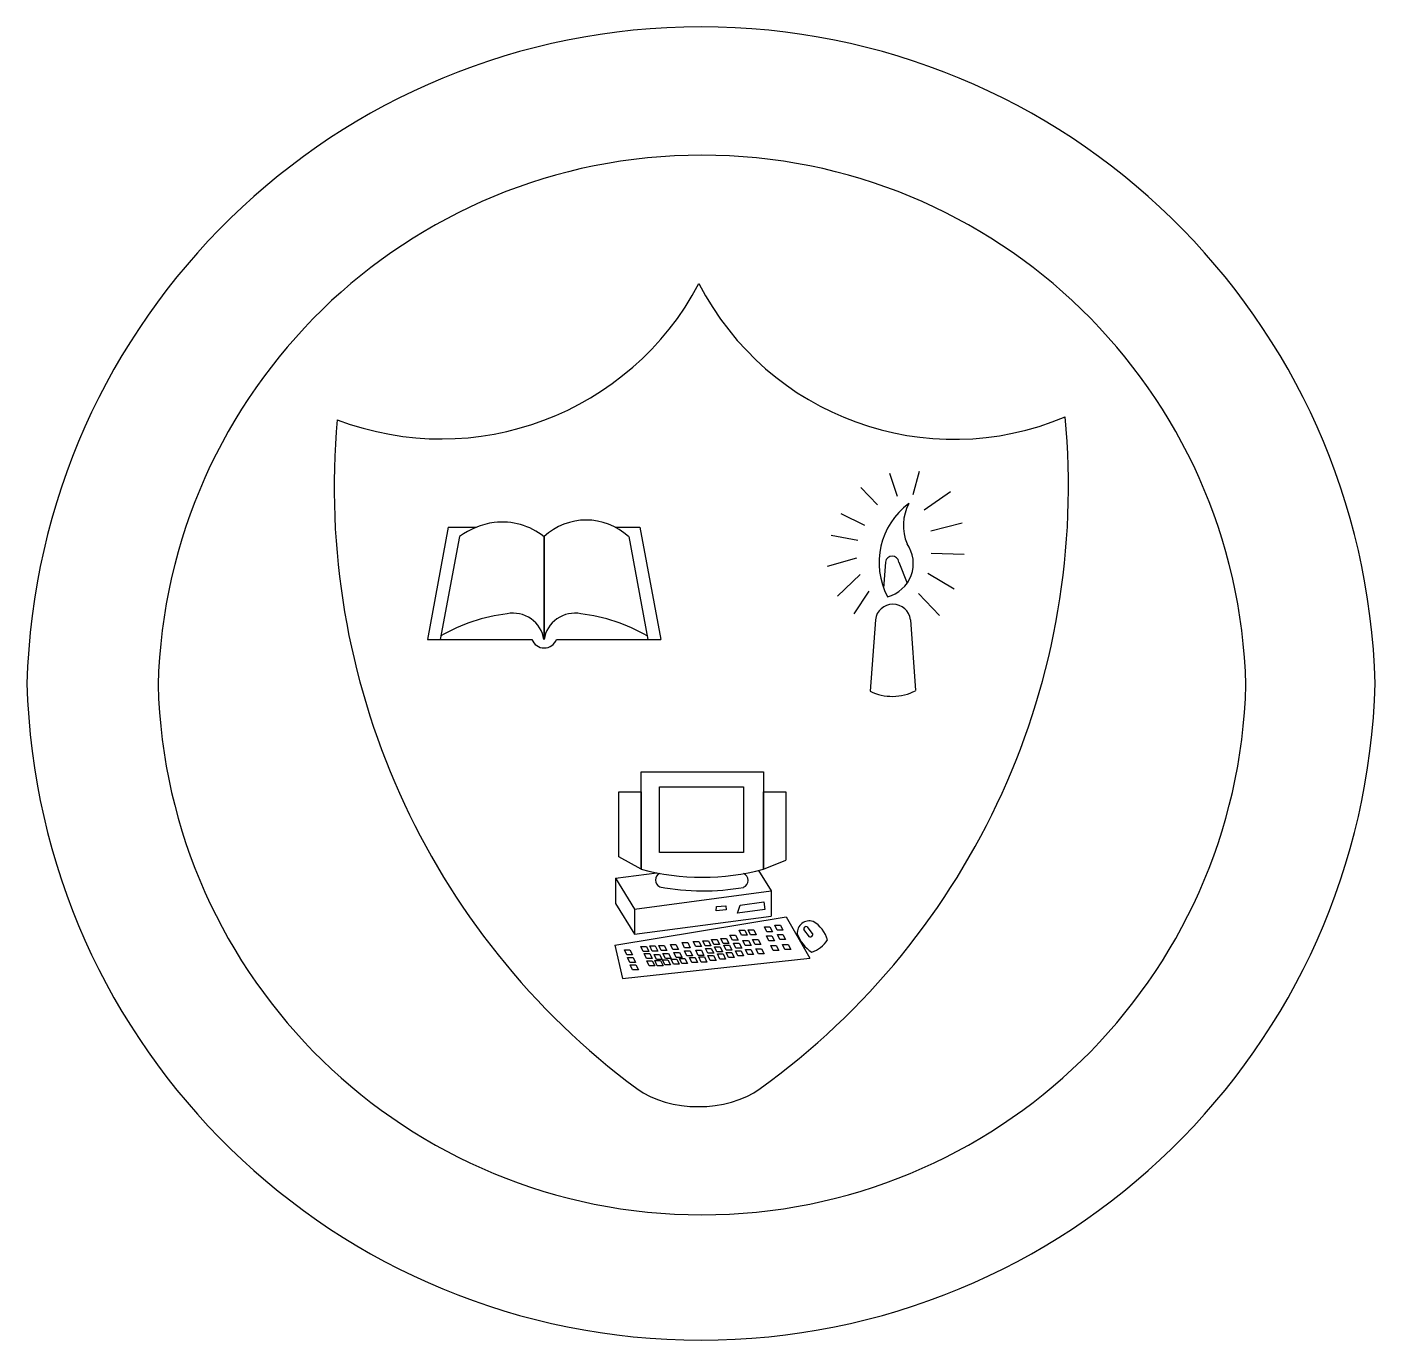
# Model space of a CAD drawing. Header units: inches. Extents: x 33.7 to 46.2, y 11.5 to 23.6.
import ezdxf

# ---------------------------------------------------------------- set-up
doc = ezdxf.new("R2010")
doc.units = ezdxf.units.IN
doc.header["$MEASUREMENT"] = 0

msp = doc.modelspace()

# ---------------------------------------------------------------- linework, layer by layer
for p, q in [((41.678, 19.489), (41.75, 19.278)), ((41.954, 19.506), (41.896, 19.291)), ((41.415, 19.359), (41.568, 19.197)), ((41.999, 19.151), (42.241, 19.32)), ((41.229, 19.119), (41.449, 19.01)), ((42.061, 18.959), (42.35, 19.031)), ((37.61, 18.992), (37.417, 17.957)), ((37.713, 18.905), (37.536, 17.957)), ((37.61, 18.992), (37.869, 18.992)), ((39.153, 18.992), (39.377, 18.992)), ((39.274, 18.905), (39.451, 17.957)), ((39.377, 18.992), (39.57, 17.957)), ((41.14, 18.918), (41.386, 18.873)), ((41.107, 18.633), (41.378, 18.71)), ((41.643, 18.671), (41.625, 18.431)), ((41.765, 18.671), (41.842, 18.476)), ((42.065, 18.751), (42.367, 18.744)), ((41.199, 18.356), (41.41, 18.555)), ((42.034, 18.567), (42.275, 18.424)), ((41.352, 18.192), (41.491, 18.402)), ((41.948, 18.38), (42.139, 18.177)), ((41.549, 18.138), (41.501, 17.48)), ((41.872, 18.138), (41.92, 17.485)), ((37.417, 17.957), (38.38, 17.957)), ((37.417, 17.957), (38.38, 17.957)), ((38.609, 17.957), (39.57, 17.957)), ((38.609, 17.957), (39.57, 17.957)), ((39.39, 15.838), (39.184, 15.953)), ((40.516, 15.838), (40.723, 15.921)), ((39.152, 15.754), (39.534, 15.804)), ((40.47, 15.826), (40.587, 15.638)), ((40.587, 15.87), (40.587, 15.866)), ((39.152, 15.754), (39.329, 15.47)), ((39.152, 15.754), (39.153, 15.522)), ((39.329, 15.47), (40.587, 15.638)), ((40.587, 15.638), (40.587, 15.406)), ((39.153, 15.522), (39.329, 15.238)), ((39.329, 15.47), (39.329, 15.238)), ((40.082, 15.455), (40.085, 15.494)), ((40.174, 15.463), (40.082, 15.455)), ((40.085, 15.494), (40.171, 15.5)), ((40.171, 15.5), (40.174, 15.463)), ((40.278, 15.432), (40.303, 15.506)), ((40.53, 15.467), (40.278, 15.432)), ((40.303, 15.506), (40.52, 15.536)), ((40.52, 15.536), (40.53, 15.467)), ((39.147, 15.136), (40.725, 15.398)), ((39.329, 15.238), (40.587, 15.406)), ((40.725, 15.398), (40.945, 15.018)), ((40.92, 15.306), (40.972, 15.236)), ((40.943, 15.214), (40.888, 15.283)), ((39.147, 15.136), (39.216, 14.83)), ((39.216, 14.83), (40.945, 15.018))]:
    msp.add_line(p, q)
for points in [[(38.493, 18.905), (38.493, 17.957)], [(38.493, 18.905), (38.493, 17.957)], [(38.493, 17.957), (38.493, 18.905)], [(38.493, 17.957), (38.493, 18.905)], [(41.765, 18.671), (41.766, 18.671), (41.766, 18.669)], [(41.872, 18.138), (41.873, 18.138), (41.873, 18.131)], [(39.39, 15.838), (39.39, 16.736), (40.516, 16.736), (40.516, 15.838)], [(39.184, 15.953), (39.184, 16.552), (39.39, 16.552), (39.39, 15.838)], [(40.516, 15.838), (40.516, 16.552), (40.723, 16.552), (40.723, 15.921)]]:
    msp.add_lwpolyline(points)
for points in [[(39.559, 16.596), (40.332, 16.596), (40.332, 15.992), (39.559, 15.992)], [(40.525, 15.306), (40.577, 15.306), (40.6, 15.26), (40.547, 15.26)], [(40.623, 15.321), (40.674, 15.321), (40.697, 15.275), (40.644, 15.275)], [(39.87, 15.17), (39.922, 15.17), (39.945, 15.124), (39.892, 15.124)], [(39.958, 15.177), (40.009, 15.177), (40.033, 15.13), (39.98, 15.13)], [(40.038, 15.189), (40.089, 15.189), (40.112, 15.142), (40.059, 15.142)], [(40.124, 15.198), (40.175, 15.198), (40.199, 15.152), (40.146, 15.152)], [(40.208, 15.23), (40.26, 15.23), (40.283, 15.183), (40.23, 15.183)], [(40.293, 15.275), (40.344, 15.275), (40.368, 15.228), (40.315, 15.228)], [(40.327, 15.179), (40.378, 15.179), (40.402, 15.133), (40.349, 15.133)], [(40.376, 15.278), (40.427, 15.278), (40.451, 15.232), (40.398, 15.232)], [(40.417, 15.19), (40.468, 15.19), (40.492, 15.144), (40.439, 15.144)], [(40.544, 15.224), (40.595, 15.224), (40.619, 15.177), (40.566, 15.177)], [(40.645, 15.235), (40.696, 15.235), (40.72, 15.189), (40.667, 15.189)], [(39.235, 15.093), (39.286, 15.093), (39.31, 15.047), (39.257, 15.047)], [(39.386, 15.125), (39.437, 15.125), (39.461, 15.078), (39.408, 15.078)], [(39.416, 15.06), (39.468, 15.06), (39.491, 15.013), (39.438, 15.013)], [(39.468, 15.13), (39.519, 15.13), (39.542, 15.083), (39.489, 15.083)], [(39.508, 15.052), (39.559, 15.052), (39.583, 15.006), (39.53, 15.006)], [(39.551, 15.134), (39.602, 15.134), (39.626, 15.087), (39.573, 15.087)], [(39.59, 15.06), (39.642, 15.06), (39.665, 15.013), (39.612, 15.013)], [(39.659, 15.142), (39.71, 15.142), (39.734, 15.096), (39.681, 15.096)], [(39.691, 15.071), (39.743, 15.071), (39.766, 15.024), (39.713, 15.024)], [(39.768, 15.161), (39.819, 15.161), (39.842, 15.114), (39.789, 15.114)], [(39.789, 15.086), (39.84, 15.086), (39.863, 15.039), (39.81, 15.039)], [(39.893, 15.09), (39.944, 15.09), (39.968, 15.043), (39.915, 15.043)], [(39.983, 15.108), (40.034, 15.108), (40.058, 15.062), (40.005, 15.062)], [(40.065, 15.123), (40.117, 15.123), (40.14, 15.077), (40.087, 15.077)], [(40.093, 15.056), (40.145, 15.056), (40.168, 15.009), (40.115, 15.009)], [(40.151, 15.138), (40.203, 15.138), (40.226, 15.091), (40.173, 15.091)], [(40.173, 15.071), (40.224, 15.071), (40.247, 15.025), (40.194, 15.025)], [(40.241, 15.157), (40.292, 15.157), (40.316, 15.11), (40.263, 15.11)], [(40.259, 15.086), (40.311, 15.086), (40.334, 15.04), (40.281, 15.04)], [(40.35, 15.098), (40.401, 15.098), (40.425, 15.051), (40.372, 15.051)], [(40.448, 15.105), (40.499, 15.105), (40.523, 15.058), (40.47, 15.058)], [(40.584, 15.135), (40.635, 15.135), (40.659, 15.089), (40.606, 15.089)], [(40.693, 15.143), (40.744, 15.143), (40.768, 15.096), (40.715, 15.096)], [(39.264, 15.023), (39.315, 15.023), (39.338, 14.977), (39.285, 14.977)], [(39.288, 14.957), (39.339, 14.957), (39.363, 14.91), (39.309, 14.91)], [(39.44, 14.994), (39.491, 14.994), (39.515, 14.947), (39.462, 14.947)], [(39.516, 14.995), (39.568, 14.995), (39.591, 14.948), (39.538, 14.948)], [(39.585, 15.002), (39.636, 15.002), (39.66, 14.956), (39.607, 14.956)], [(39.666, 15.009), (39.717, 15.009), (39.741, 14.962), (39.688, 14.962)], [(39.742, 15.015), (39.793, 15.015), (39.816, 14.969), (39.763, 14.969)], [(39.836, 15.023), (39.887, 15.023), (39.91, 14.976), (39.857, 14.976)], [(39.921, 15.029), (39.972, 15.029), (39.996, 14.982), (39.943, 14.982)], [(40.005, 15.042), (40.056, 15.042), (40.08, 14.995), (40.026, 14.995)]]:
    msp.add_lwpolyline(points, close=True)
for centre, radius, start, end in [((39.941, 17.387), 6.219, 1.5077, 178.4923), ((39.95, 17.405), 5.018, 1.5077, 178.4923), ((37.546, 22.492), 2.686, 249.0716, 332.1701), ((42.275, 22.449), 2.646, 207.2051, 292.7999), ((43.459, 19.358), 6.901, 174.7982, 233.4364), ((36.48, 19.371), 6.85, 305.8047, 5.3427), ((42.258, 18.666), 0.675, 126.3402, 207.8191), ((42.234, 19.007), 0.427, 151.6751, 203.0685), ((38.145, 18.307), 0.738, 98.7625, 125.8333), ((38.106, 18.419), 0.621, 51.4455, 96.7948), ((38.883, 18.485), 0.573, 47.1126, 132.8874), ((41.583, 18.657), 0.316, 284.2765, 35.2856), ((41.704, 18.664), 0.0618, 6.5246, 173.518), ((41.711, 18.119), 0.163, 6.5246, 173.518), ((38.36, 16.558), 1.649, 97.2133, 119.7714), ((38.209, 17.912), 0.287, 8.9555, 101.2152), ((38.777, 17.912), 0.287, 78.7848, 171.0445), ((38.626, 16.558), 1.649, 60.2286, 82.7867), ((38.495, 18), 0.122, 200.7138, 339.2862), ((39.941, 17.714), 6.219, 181.5077, 358.4923), ((39.95, 17.669), 5.018, 181.5077, 358.4923), ((41.706, 17.895), 0.463, 243.6354, 297.5325), ((39.953, 17.92), 2.157, 254.864, 285.136), ((39.589, 15.738), 0.0683, 115.2891, 244.7109), ((40.308, 15.734), 0.0681, 292.6993, 67.8418), ((39.96, 17.795), 2.157, 259.2953, 279.9823), ((40.941, 15.248), 0.113, 72.8354, 183.1502), ((40.909, 15.287), 0.0216, 62.1805, 191.155), ((40.827, 15.103), 0.293, 16.3647, 59.6208), ((41.157, 15.361), 0.349, 199.9941, 235.9914), ((40.95, 15.235), 0.0218, 250.2458, 3.0897), ((40.87, 15.34), 0.283, 288.9131, 327.0724)]:
    msp.add_arc(centre, radius, start, end)
msp.add_open_spline([(39.348, 13.816), (39.653, 13.59), (40.179, 13.594), (40.487, 13.816)], degree=3)

doc.saveas('drawing.dxf')
